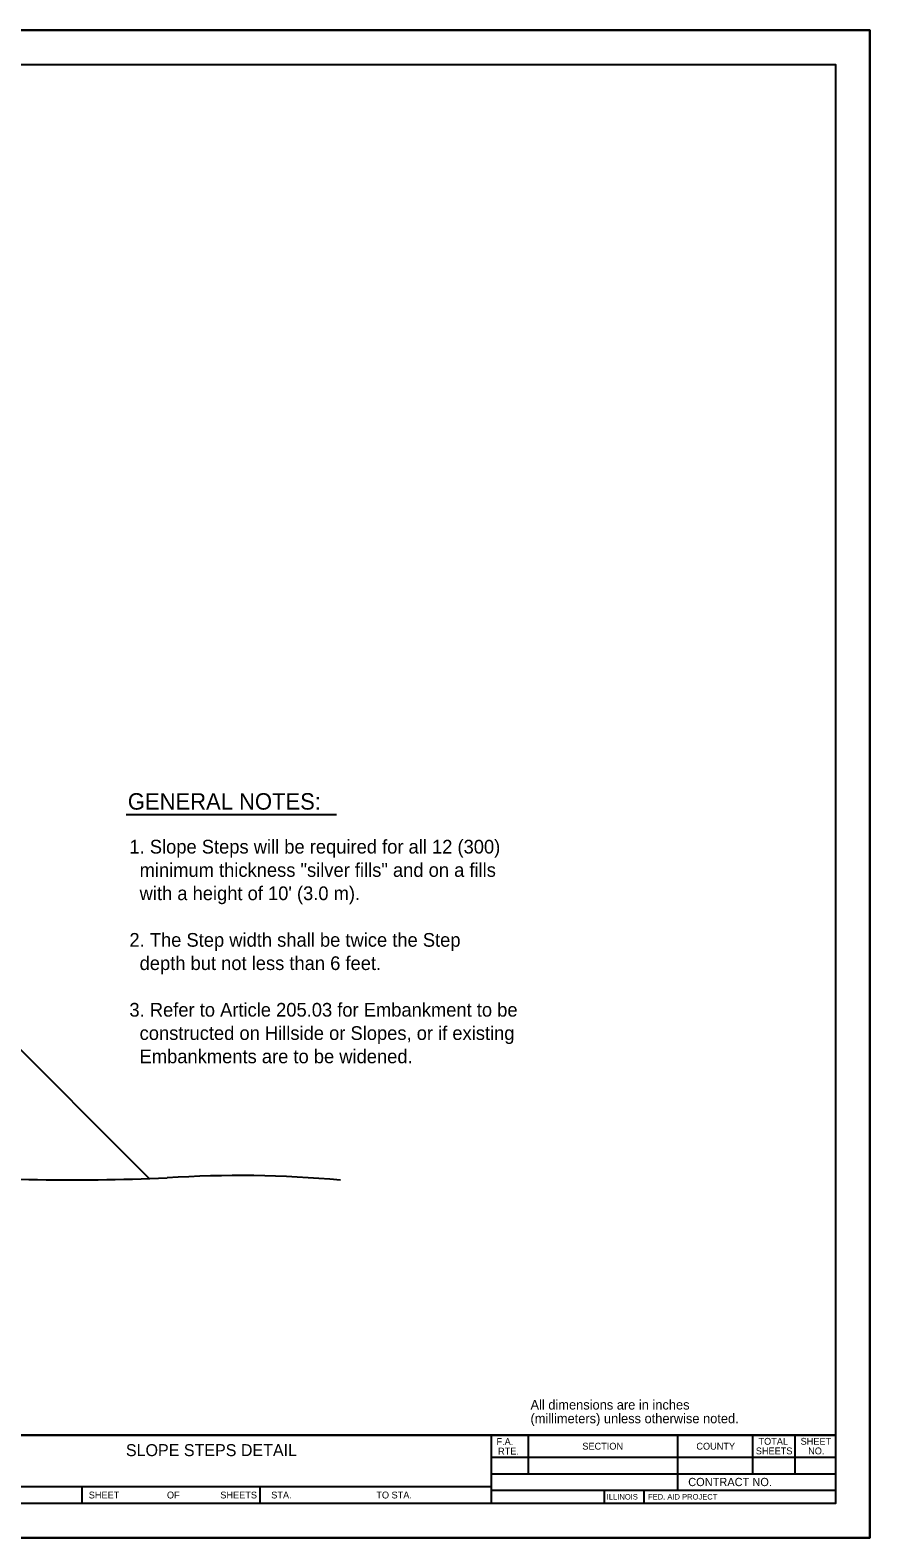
# Model space of a CAD drawing. Extents: x 102701 to 103381, y 84535 to 85046.
# Drawn here: x 103135.9 to 103380.9, y 84534.7 to 84974.7 of the extents above; entities that cross this region are included whole.
import ezdxf

# ---------------------------------------------------------------- set-up
doc = ezdxf.new("R2010")
doc.units = 0
for name, color, linetype in [('Level 48', 7, 'Continuous'), ('Sheets_50 Reference Boundary', 7, 'Continuous'), ('Sheets_General Details', 7, 'Continuous'), ('Sheets_Printer Plotting Border', 7, 'Continuous'), ('XSC_Exist Ground', 7, 'Continuous')]:
    doc.layers.add(name, color=color, linetype=linetype)

msp = doc.modelspace()

# ---------------------------------------------------------------- linework, layer by layer
at = {"layer": 'Level 48'}
msp.add_lwpolyline([(102700.93, 84974.66), (103380.93, 84974.66), (103380.93, 84534.66), (102700.93, 84534.66)], close=True, dxfattribs=at)
at = {"layer": 'Sheets_50 Reference Boundary'}
msp.add_lwpolyline([(102740.93, 84964.66), (103370.93, 84964.66), (103370.93, 84564.66), (102740.93, 84564.66)], close=True, dxfattribs=at)
at = {"layer": 'Sheets_General Details'}
for p, q in [((103380.93, 84974.66), (102700.93, 84974.66)), ((103380.93, 84534.66), (103380.93, 84974.66)), ((103163.9, 84745.79), (103225.25, 84745.79)), ((102740.93, 84564.66), (103370.93, 84564.66)), ((103270.41, 84564.66), (103270.41, 84544.66)), ((103281.22, 84564.66), (103281.22, 84553.36)), ((103324.82, 84564.66), (103324.82, 84548.56)), ((103346.66, 84564.66), (103346.66, 84553.36)), ((103359.07, 84564.66), (103359.07, 84553.36)), ((103270.41, 84558.16), (103370.93, 84558.16)), ((103270.41, 84553.36), (103370.93, 84553.36)), ((103116.41, 84549.66), (103270.41, 84549.66)), ((103150.93, 84549.66), (103150.93, 84544.66)), ((103202.93, 84549.66), (103202.93, 84544.66)), ((103270.41, 84548.56), (103370.93, 84548.56)), ((103303.36, 84548.56), (103303.36, 84544.66)), ((103314.96, 84548.56), (103314.96, 84544.66)), ((103380.93, 84534.66), (102700.93, 84534.66))]:
    msp.add_line(p, q, dxfattribs=at)
msp.add_lwpolyline([(102740.93, 84964.66), (103370.93, 84964.66), (103370.93, 84544.66), (102740.93, 84544.66)], close=True, dxfattribs=at)
at = {"layer": 'Sheets_Printer Plotting Border'}
msp.add_lwpolyline([(102700.93, 84534.66), (103380.93, 84534.66), (103380.93, 84974.66), (102700.93, 84974.66)], close=True, dxfattribs=at)
at = {"layer": 'XSC_Exist Ground'}
msp.add_line((103170.62, 84639.52), (102913.59, 84896.55), dxfattribs=at)
for centre, radius, start, end in [((103148.46, 85294.65), 655.51, 265.33205, 272.39684), ((103196.85, 84317.79), 322.61, 84.7333, 93.7284)]:
    msp.add_arc(centre, radius, start, end, dxfattribs=at)

# ---------------------------------------------------------------- texts
at = {"layer": 'Sheets_General Details'}
for s, height, p in [('GENERAL NOTES:', 4.8, (103164.37, 84747.18)), ('1. Slope Steps will be required for all 12 (300)', 4, (103164.84, 84734.37)), ('  minimum thickness "silver fills" and on a fills', 4, (103164.84, 84727.57)), ("  with a height of 10' (3.0 m).", 4, (103164.84, 84720.77)), ('2. The Step width shall be twice the Step', 4, (103164.84, 84707.17)), ('  depth but not less than 6 feet.', 4, (103164.84, 84700.37)), ('3. Refer to Article 205.03 for Embankment to be', 4, (103164.84, 84686.77)), ('  constructed on Hillside or Slopes, or if existing', 4, (103164.84, 84679.97)), ('  Embankments are to be widened.', 4, (103164.84, 84673.17)), ('All dimensions are in inches', 2.8003, (103281.89, 84572.1)), ('(millimeters) unless otherwise noted.', 2.8003, (103281.89, 84568.1)), ('F.A.  ', 2, (103271.96, 84561.76)), ('TOTAL', 2, (103348.43, 84561.83)), ('SHEET', 2, (103360.72, 84561.83)), ('      SLOPE STEPS DETAIL      ', 3.5, (103156.01, 84558.51)), ('RTE.', 2, (103272.42, 84558.96)), ('SECTION', 2, (103297.02, 84560.41)), ('COUNTY', 2, (103330.3, 84560.41)), ('SHEETS', 2, (103347.64, 84559.03)), ('NO.', 2, (103362.92, 84559.03)), ('CONTRACT NO.      ', 2.4, (103327.92, 84549.76)), ('SHEET', 2, (103152.97, 84546.16)), ('OF', 2, (103175.79, 84546.16)), ('SHEETS', 2, (103191.37, 84546.16)), ('STA.', 2, (103206.23, 84546.16)), ('TO STA.', 2, (103236.89, 84546.16)), ('ILLINOIS', 1.6, (103304.14, 84545.85)), ('FED. AID PROJECT', 1.6, (103316.18, 84545.85))]:
    msp.add_text(s, height=height, dxfattribs=at).set_placement(p)

doc.saveas('drawing.dxf')
